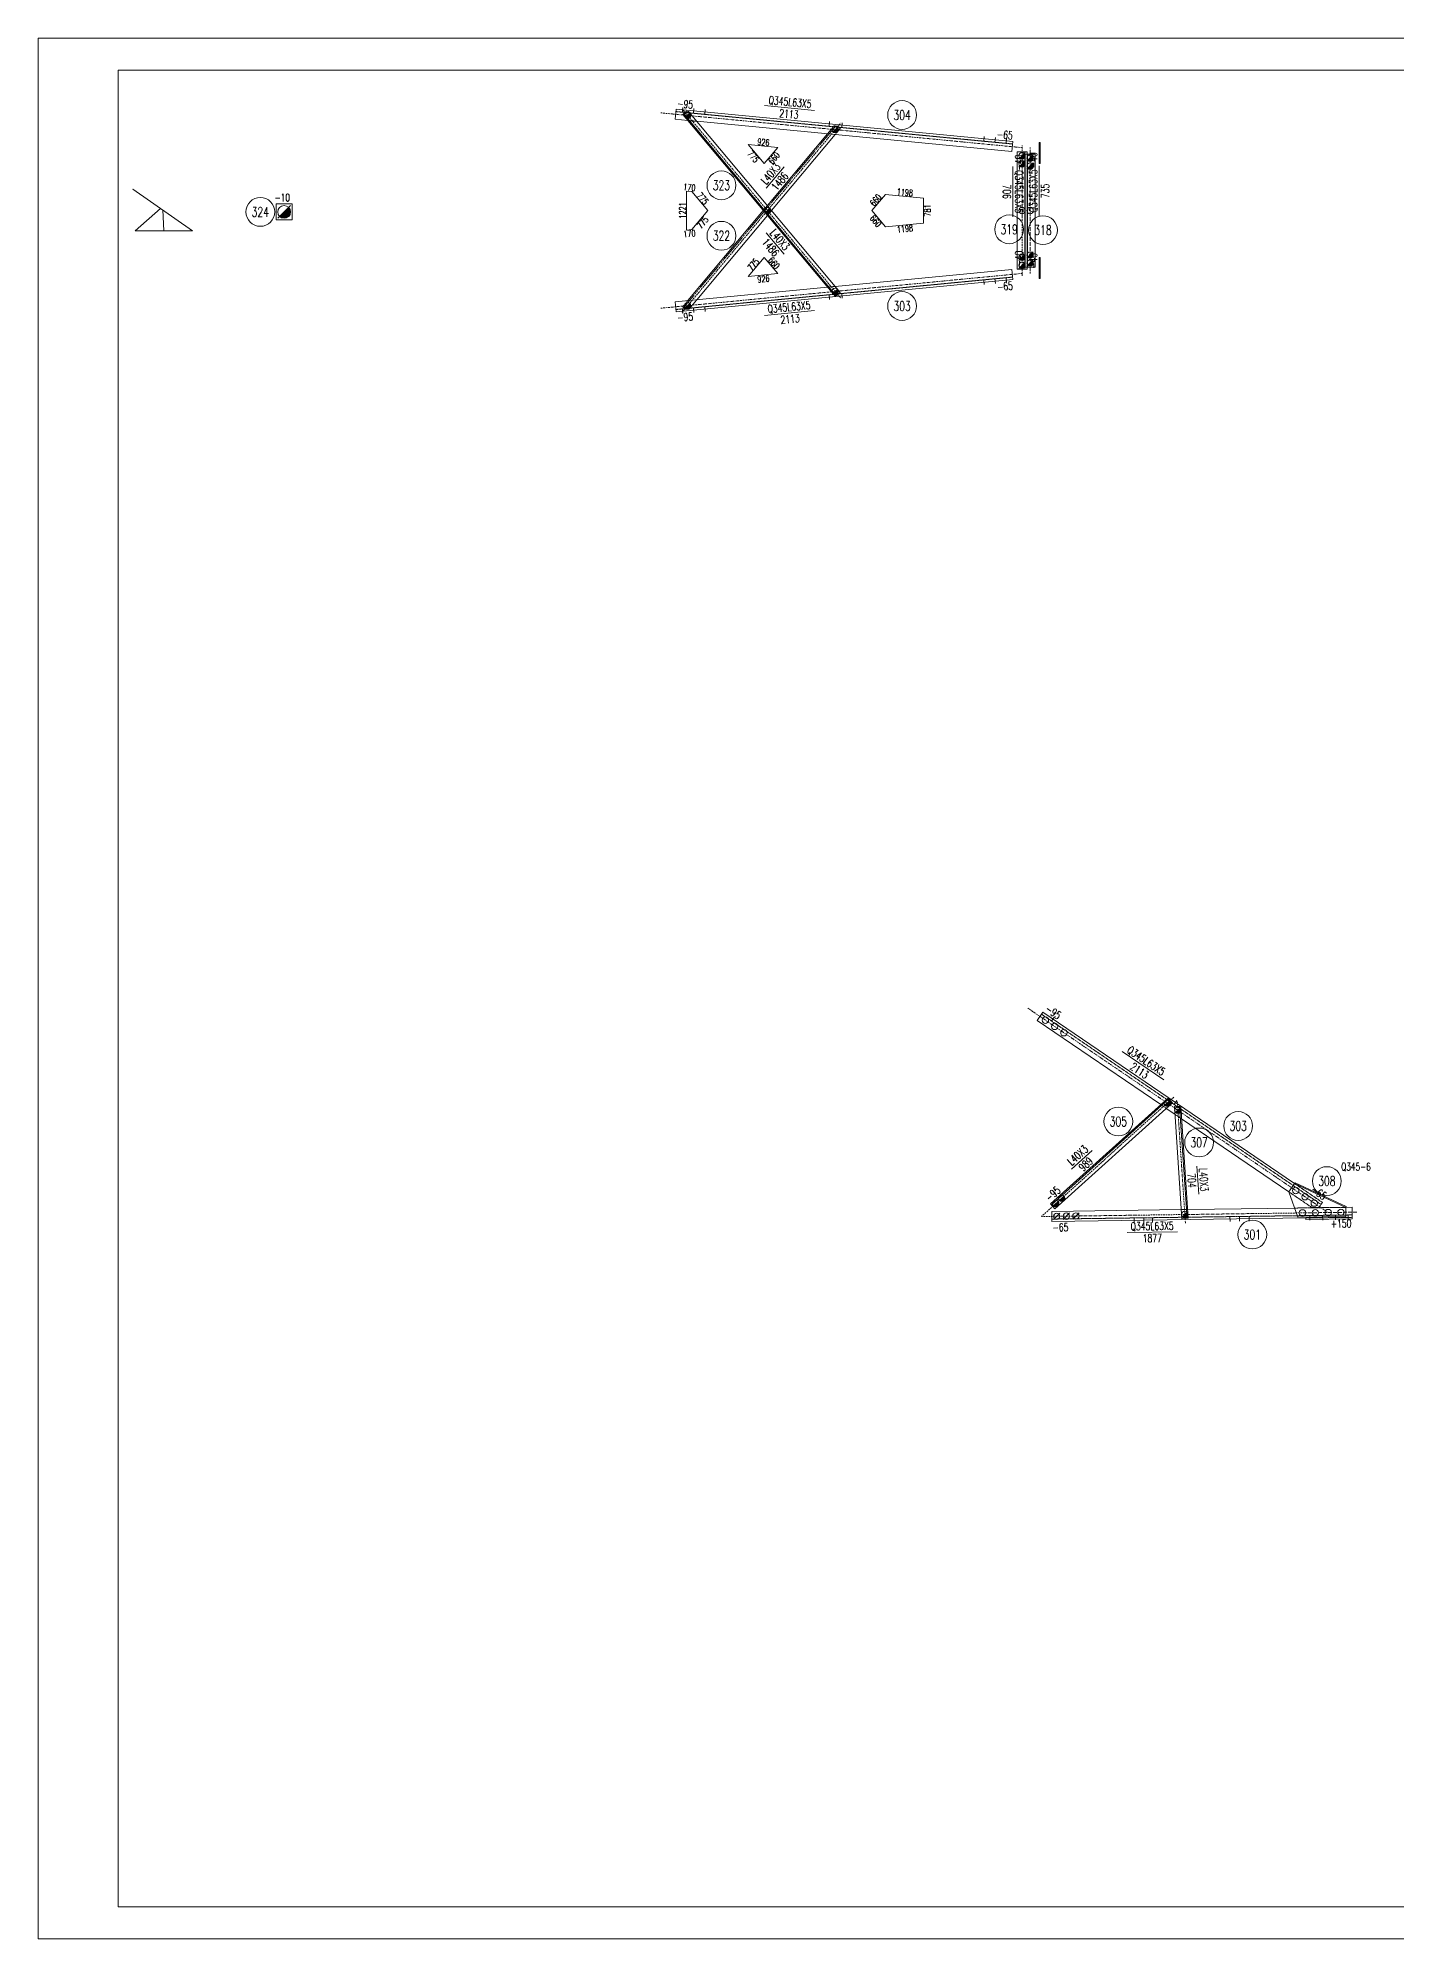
# Model space of a CAD drawing. Extents: x -62666 to 126696, y -48828 to 60042.
# Drawn here: x -62666 to -54175, y 11922 to 23802 of the extents above; entities that cross this region are included whole.
import ezdxf
from ezdxf.enums import TextEntityAlignment as Align

# ---------------------------------------------------------------- set-up
doc = ezdxf.new("R2010")
doc.units = 0
doc.header["$MEASUREMENT"] = 0
doc.linetypes.add('Dash', pattern=[2.75, 2, -0.75])
doc.linetypes.add('DashDot', pattern=[15.6, 9, -3, 0.6, -3])
doc.layers.get('0').update_dxf_attribs({"linetype": 'CONTINUOUS', "lineweight": 25})
doc.styles.get("Standard").update_dxf_attribs({"font": 'simplex.shx', "width": 0.7, "height": 3, "bigfont": 'gbhzfs.shx'})

# ---------------------------------------------------------------- blocks, each defined once
blk = doc.blocks.new('M16X40S')
at = {"color": 3, "linetype": 'Continuous', "lineweight": 13}
blk.add_line((-0.707, -0.707), (0.707, 0.707), dxfattribs=at)
blk.add_circle((0, 0), 1, dxfattribs=at)
for radius in [0.9, 0.8, 0.7, 0.6, 0.5, 0.4, 0.3, 0.2, 0.1]:
    blk.add_arc((0, 0), radius, 225, 45, dxfattribs=at)
blk = doc.blocks.new('M20X55S')
at = {"color": 3, "linetype": 'Continuous', "lineweight": 13}
blk.add_line((-1, -1), (1, 1), dxfattribs=at)
blk.add_circle((0, 0), 1, dxfattribs=at)
blk = doc.blocks.new('M20X45S')
at = {"color": 3, "linetype": 'Continuous', "lineweight": 13}
blk.add_circle((0, 0), 1, dxfattribs=at)
blk = doc.blocks.new('M16X50S')
at = {"color": 3, "linetype": 'Continuous', "lineweight": 13}
blk.add_line((-1, -1), (1, 1), dxfattribs=at)
blk.add_circle((0, 0), 1, dxfattribs=at)
for radius in [0.9, 0.8, 0.7, 0.6, 0.5, 0.4, 0.3, 0.2, 0.1]:
    blk.add_arc((0, 0), radius, 225, 45, dxfattribs=at)
blk = doc.blocks.new('DefaultBolt')
at = {"color": 3, "linetype": 'Continuous', "lineweight": 13}
for p, q in [((-0.1, -0.1), (0.1, 0.1)), ((0.1, -0.1), (-0.1, 0.1))]:
    blk.add_line(p, q, dxfattribs=at)
blk.add_circle((0, 0), 1, dxfattribs=at)

msp = doc.modelspace()

# ---------------------------------------------------------------- linework, layer by layer
at = {"color": 7, "linetype": 'Continuous', "lineweight": 18}
for p, q in [((-62666.47025, 23801.84325), (-45846.47025, 23801.84325)), ((-62666.47025, 11921.84325), (-62666.47025, 23801.84325)), ((-62166.47025, 23601.84325), (-46046.47025, 23601.84325)), ((-62166.47025, 12121.84325), (-62166.47025, 23601.84325)), ((-62166.47025, 12121.84325), (-46046.47025, 12121.84325)), ((-62666.47025, 11921.84325), (-45846.47025, 11921.84325))]:
    msp.add_line(p, q, dxfattribs=at)
at = {"color": 2, "linetype": 'DashDot', "lineweight": 0}
for p, q in [((-56514.53077, 23116.4116), (-58776.18849, 23334.26873)), ((-58642.30118, 23360.12118), (-57649.8459, 22175.997)), ((-58642.30118, 22087.20376), (-57649.8459, 23271.32794)), ((-56517.89733, 22316.64002), (-56517.89733, 23130.68491)), ((-56467.32859, 22330.68491), (-56467.32859, 23116.64002)), ((-56514.53077, 22330.91334), (-58776.18849, 22113.0562)), ((-54605.19939, 16461.68503), (-56483.55926, 17740.0909)), ((-55569.68021, 17182.74444), (-56396.21033, 16436.98009)), ((-55548.05885, 17155.76475), (-55497.01337, 16394.46656)), ((-54425.21649, 16464.16555), (-56396.18638, 16437.00165))]:
    msp.add_line(p, q, dxfattribs=at)
at = {"color": 1, "linetype": 'Dash', "lineweight": 0}
for p, q in [((-56577.60129, 23139.56564), (-58679.99618, 23342.08157)), ((-58606.96446, 23286.82452), (-58550.18927, 23281.35558)), ((-58632.22748, 22117.90425), (-57682.05417, 23251.58072)), ((-57733.47413, 23202.68442), (-57691.51056, 23252.75226)), ((-57691.51056, 23252.75226), (-57671.41572, 23250.26274)), ((-57653.78833, 23235.48861), (-57685.18152, 23198.03257)), ((-57671.41572, 23250.26274), (-57653.78833, 23235.48861)), ((-58134.95894, 22723.66247), (-58108.8632, 22754.79798)), ((-58082.76746, 22723.66247), (-58108.8632, 22692.52696)), ((-56577.60129, 22307.7593), (-58679.99618, 22105.24336)), ((-57733.47413, 22244.64051), (-57685.18152, 22249.29236)), ((-58638.35874, 22123.04308), (-58606.96446, 22160.50042)), ((-58618.43212, 22106.34189), (-58638.35874, 22123.04308)), ((-58598.70945, 22108.07866), (-58618.43212, 22106.34189)), ((-58550.18927, 22165.96936), (-58598.70945, 22108.07866)), ((-54649.36969, 16512.31095), (-56395.45804, 17700.69325)), ((-55651.22347, 17136.10713), (-55617.18701, 17112.94202)), ((-55562.74818, 17075.89113), (-55520.74141, 17047.30145)), ((-54640.92998, 16524.71141), (-54814.53635, 16642.86736)), ((-54849.98313, 16590.78545), (-54706.13786, 16492.88481)), ((-54662.31058, 16493.29692), (-54640.92998, 16524.71141)), ((-54454.97936, 16446.75374), (-56330.95828, 16420.89901)), ((-55522.79613, 16480.04165), (-55482.74333, 16480.59366)), ((-54814.87734, 16489.79819), (-54495.63704, 16494.19796)), ((-54454.77265, 16431.75517), (-54744.5682, 16427.76121)), ((-54706.13786, 16492.88481), (-54662.31058, 16493.29692))]:
    msp.add_line(p, q, dxfattribs=at)
at = {"color": 7, "linetype": 'Continuous', "lineweight": 0}
for p, q in [((-58632.22748, 23329.42068), (-57678.3134, 22191.28101)), ((-56500.89733, 22356.64002), (-56500.89733, 23090.68491)), ((-56484.32859, 22370.68491), (-56484.32859, 23076.64002)), ((-61701.16095, 22596.62651), (-62073.16839, 22857.61072)), ((-61900.26263, 22736.30784), (-62059.39182, 22596.77168)), ((-61887.16467, 22727.11861), (-61880.27664, 22596.69886)), ((-61701.16095, 22596.62651), (-62059.39233, 22596.77122)), ((-55599.99268, 17171.55669), (-56333.71647, 16509.52995)), ((-55534.07872, 17126.63476), (-55487.04726, 16425.20215))]:
    msp.add_line(p, q, dxfattribs=at)
at = {"color": 7, "linetype": 'Continuous', "lineweight": 13}
for p, q in [((-57813.79412, 23349.06011), (-58127.3428, 23379.26309)), ((-58116.10259, 22862.91862), (-58003.69075, 22997.04012)), ((-56574.32859, 22683.82165), (-56574.32859, 22998.82165)), ((-56410.89733, 22688.50328), (-56410.89733, 23003.50328)), ((-58116.10259, 22584.40632), (-58003.69075, 22450.28482)), ((-57813.79412, 22098.26483), (-58127.3428, 22068.06184)), ((-55632.58555, 17290.35158), (-55892.9951, 17467.58551)), ((-56079.7802, 16850.44436), (-56209.70906, 16733.21172)), ((-55425.76414, 16751.86972), (-55414.05658, 16577.26178)), ((-55546.90667, 16341.69626), (-55861.87676, 16337.35534))]:
    msp.add_line(p, q, dxfattribs=at)
at = {"color": 1, "linetype": 'Continuous', "lineweight": 0}
for p, q in [((-58228.33042, 23135.80885), (-58128.70871, 23016.9476)), ((-58043.97114, 23118.0502), (-58228.33042, 23135.80885)), ((-58128.70871, 23016.9476), (-58043.97114, 23118.0502)), ((-58581.42373, 22842.52372), (-58615.26708, 22845.78372)), ((-58615.26708, 22845.78372), (-58615.26708, 22601.54122)), ((-58481.80202, 22723.66247), (-58581.42373, 22842.52372)), ((-57371.34543, 22824.76507), (-57456.08301, 22723.66247)), ((-57132.83296, 22801.79004), (-57371.34543, 22824.76507)), ((-58581.42373, 22604.80122), (-58481.80202, 22723.66247)), ((-57456.08301, 22723.66247), (-57371.34543, 22622.55987)), ((-57132.83296, 22645.53489), (-57132.83296, 22801.79004)), ((-58615.26708, 22601.54122), (-58581.42373, 22604.80122)), ((-57371.34543, 22622.55987), (-57132.83296, 22645.53489)), ((-58128.70871, 22430.37734), (-58228.33042, 22311.51609)), ((-58043.97114, 22329.27474), (-58128.70871, 22430.37734)), ((-58228.33042, 22311.51609), (-58043.97114, 22329.27474))]:
    msp.add_line(p, q, dxfattribs=at)
at = {"color": 7, "linetype": 'Continuous', "lineweight": 0}
for points in [[(-58678.55795, 23357.01246), (-58684.59854, 23294.30272)], [(-58684.59854, 23294.30272), (-58606.96446, 23286.82452)], [(-56576.16305, 23154.49653), (-58678.55795, 23357.01246)], [(-58614.60008, 23344.19481), (-58638.35874, 23324.28186)], [(-58638.35874, 23324.28186), (-57684.44467, 22186.14219)], [(-58601.27887, 23342.31191), (-58614.60008, 23344.19481)], [(-57653.78833, 22211.83632), (-58601.27887, 23342.31191)], [(-58550.18927, 23281.35558), (-56582.20365, 23091.78679)], [(-58108.8632, 22754.79798), (-57733.47413, 23202.68442)], [(-57685.18152, 23198.03257), (-58082.76746, 22723.66247)], [(-56582.20365, 23091.78679), (-56576.16305, 23154.49653)], [(-56485.89733, 23090.68491), (-56548.89733, 23090.68491)], [(-56548.89733, 23090.68491), (-56548.89733, 22356.64002)], [(-56499.32859, 22370.68491), (-56499.32859, 23076.64002)], [(-56499.32859, 23076.64002), (-56436.32859, 23076.64002)], [(-56485.89733, 22356.64002), (-56485.89733, 23090.68491)], [(-56436.32859, 23076.64002), (-56436.32859, 22370.68491)], [(-56410.5272, 23148.69438), (-56410.5272, 23016.95829)], [(-56404.77965, 23148.69438), (-56410.5272, 23148.69438)], [(-56404.77965, 23016.95829), (-56404.77965, 23148.69438)], [(-56410.5272, 23016.95829), (-56404.77965, 23016.95829)], [(-61078.5052, 22765.11861), (-61178.5052, 22765.11861)], [(-61178.5052, 22765.11861), (-61178.5052, 22665.11861)], [(-61078.5052, 22665.11861), (-61078.5052, 22765.11861)], [(-58606.96446, 22160.50042), (-58134.95894, 22723.66247)], [(-58108.8632, 22692.52696), (-58550.18927, 22165.96936)], [(-61178.5052, 22665.11861), (-61078.5052, 22665.11861)], [(-57685.18152, 22249.29236), (-56582.20365, 22355.53815)], [(-56582.20365, 22355.53815), (-56576.16305, 22292.82841)], [(-56548.89733, 22356.64002), (-56485.89733, 22356.64002)], [(-56436.32859, 22370.68491), (-56499.32859, 22370.68491)], [(-56410.5272, 22298.63056), (-56410.5272, 22430.36664)], [(-56410.5272, 22430.36664), (-56404.77965, 22430.36664)], [(-56404.77965, 22430.36664), (-56404.77965, 22298.63056)], [(-58684.59854, 22153.02221), (-57733.47413, 22244.64051)], [(-56576.16305, 22292.82841), (-58678.55795, 22090.31247)], [(-56404.77965, 22298.63056), (-56410.5272, 22298.63056)], [(-58678.55795, 22090.31247), (-58684.59854, 22153.02221)], [(-57684.44467, 22186.14219), (-57653.78833, 22211.83632)], [(-56387.01833, 17713.09371), (-56422.46512, 17661.0118)], [(-54814.53635, 16642.86736), (-56387.01833, 17713.09371)], [(-56422.46512, 17661.0118), (-55651.22347, 17136.10713)], [(-55605.35198, 17177.49621), (-56339.07577, 16515.46947)], [(-56312.27927, 16485.77187), (-55578.55547, 17147.79861)], [(-55617.18701, 17112.94202), (-55562.74818, 17075.89113)], [(-55578.55547, 17147.79861), (-55605.35198, 17177.49621)], [(-55566.00703, 17124.49395), (-55526.09664, 17127.16996)], [(-55518.97557, 16423.06134), (-55566.00703, 17124.49395)], [(-55526.09664, 17127.16996), (-55479.06518, 16425.73735)], [(-55520.74141, 17047.30145), (-54849.98313, 16590.78545)], [(-54814.53635, 16642.86736), (-54849.98313, 16590.78545)], [(-54812.00114, 16648.30544), (-54814.53635, 16642.86736)], [(-54495.63704, 16494.19796), (-54814.53635, 16642.86736)], [(-54814.53635, 16642.86736), (-54495.63704, 16494.19796)], [(-54493.10183, 16499.63604), (-54812.00114, 16648.30544)], [(-56339.07577, 16515.46947), (-56312.27927, 16485.77187)], [(-54849.98313, 16590.78545), (-54794.80927, 16432.06926)], [(-56331.61975, 16468.89445), (-55522.79613, 16480.04165)], [(-56330.75157, 16405.90043), (-56331.61975, 16468.89445)], [(-54744.5682, 16427.76121), (-56330.75157, 16405.90043)], [(-55479.06518, 16425.73735), (-55518.97557, 16423.06134)], [(-55482.74333, 16480.59366), (-54814.87734, 16489.79819)], [(-54794.80927, 16432.06926), (-54494.83776, 16436.20347)], [(-54744.5682, 16427.76121), (-54454.59574, 16431.75761)], [(-54744.43085, 16417.7949), (-54744.5682, 16427.76121)], [(-54454.45838, 16421.7913), (-54744.43085, 16417.7949)], [(-54495.63704, 16494.19796), (-54493.10183, 16499.63604)], [(-54495.63704, 16494.19796), (-54455.64084, 16494.74918)], [(-54494.83776, 16436.20347), (-54495.63704, 16494.19796)], [(-54455.64084, 16494.74918), (-54454.77265, 16431.75517)], [(-54454.59574, 16431.75761), (-54454.45838, 16421.7913)]]:
    msp.add_lwpolyline(points, dxfattribs=at)
at = {"color": 3, "linetype": 'Continuous', "lineweight": 20}
for points in [[(-58637.304, 23368.10805), (-58640.18048, 23338.24627)], [(-58567.62652, 23361.39628), (-58570.50299, 23331.5345)], [(-58497.94903, 23354.6845), (-58500.82551, 23324.82272)], [(-57720.48411, 23279.79418), (-57723.36059, 23249.9324)], [(-57640.85315, 23272.12362), (-57643.72963, 23242.26184)], [(-56753.89549, 23186.68627), (-56756.77197, 23156.82449)], [(-56684.21801, 23179.97449), (-56687.09448, 23150.11271)], [(-56614.54052, 23173.26272), (-56617.41699, 23143.40094)], [(-56753.89549, 22260.63867), (-56756.77197, 22290.50045)], [(-56684.21801, 22267.35045), (-56687.09448, 22297.21222)], [(-56614.54052, 22274.06222), (-56617.41699, 22303.924)], [(-58637.304, 22079.21688), (-58640.18048, 22109.07866)], [(-58567.62652, 22085.92866), (-58570.50299, 22115.79044)], [(-58497.94903, 22092.64043), (-58500.82551, 22122.50221)], [(-57720.48411, 22167.53076), (-57723.36059, 22197.39254)], [(-57640.85315, 22175.20131), (-57643.72963, 22205.06309)], [(-56316.57634, 17683.29561), (-56333.45577, 17658.4947)], [(-55551.00278, 17162.24862), (-55567.8822, 17137.44771)], [(-55816.81182, 16397.98212), (-55817.22524, 16427.97927)], [(-55756.81752, 16398.80896), (-55757.23094, 16428.80612)], [(-55701.82274, 16399.5669), (-55702.23616, 16429.56405)], [(-55218.0945, 16406.23364), (-55218.50792, 16436.23079)], [(-55158.1002, 16407.06048), (-55158.51362, 16437.05764)], [(-55098.1059, 16407.88733), (-55098.51932, 16437.88448)], [(-54719.36386, 16413.10715), (-54719.77729, 16443.1043)], [(-54639.37146, 16414.2096), (-54639.78488, 16444.20675)], [(-54559.37906, 16415.31206), (-54559.79248, 16445.30921)], [(-54479.38665, 16416.41451), (-54479.80008, 16446.41166)]]:
    msp.add_lwpolyline(points, dxfattribs=at)
at = {"color": 7, "linetype": 'Continuous', "lineweight": 13}
for centre in [(-57267.46898, 23320.54571), (-58396.26183, 22881.30898), (-61277.5052, 22715.11861), (-56598.32859, 22606.00328), (-56386.89733, 22601.32165), (-58396.26183, 22566.01596), (-57267.46898, 22126.77922), (-55916.24793, 17030.32218), (-55411.64128, 16899.98223), (-55167.25734, 17002.68184), (-54613.25576, 16658.26099), (-55078.73467, 16324.14632)]:
    msp.add_circle(centre, 90, dxfattribs=at)
at = {"color": 3, "linetype": 'Continuous', "lineweight": 13}
for centre in [(-62073.16839, 22857.61072), (-61900.26263, 22736.30784), (-61887.16467, 22727.11861), (-62059.39233, 22596.77122), (-62059.39182, 22596.77168), (-61880.27664, 22596.69886), (-61701.16095, 22596.62651), (-61701.16095, 22596.62651)]:
    msp.add_circle(centre, 0.2, dxfattribs=at)

# ---------------------------------------------------------------- block references
for name, p, xscale, yscale, zscale in [('M16X40S', (-58606.97174, 23317.96871), 20.00000000000728, 20.00000000000728, 20.00000000000454), ('M16X40S', (-57685.17533, 23229.17547), 20.00000000000728, 20.00000000000728, 20.00000000000454), ('M16X50S', (-56517.89733, 23065.68491), 20.00000000000728, 20.00000000000728, 20.00000000000454), ('M16X50S', (-56467.32859, 23051.64002), 20.00000000000728, 20.00000000000728, 20.00000000000454), ('M16X50S', (-56517.89733, 23015.68491), 20.00000000000728, 20.00000000000728, 20.00000000000454), ('M16X50S', (-56467.32859, 23001.64002), 20.00000000000728, 20.00000000000728, 20.00000000000454), ('M16X50S', (-61128.5052, 22715.11861), 40, 40, 39.99999999999772), ('M16X40S', (-58108.8632, 22723.66247), 20.00000000000728, 20.00000000000728, 20.00000000000454), ('DefaultBolt', (-56517.89733, 22723.66247), 20.00000000000728, 20.00000000000728, 20.00000000000454), ('DefaultBolt', (-56467.32859, 22723.66247), 20.00000000000728, 20.00000000000728, 20.00000000000454), ('M16X50S', (-56467.32859, 22445.68491), 20.00000000000728, 20.00000000000728, 20.00000000000454), ('M16X50S', (-56517.89733, 22431.64002), 20.00000000000728, 20.00000000000728, 20.00000000000454), ('M16X50S', (-56517.89733, 22381.64002), 20.00000000000728, 20.00000000000728, 20.00000000000454), ('M16X50S', (-56467.32859, 22395.68491), 20.00000000000728, 20.00000000000728, 20.00000000000454), ('M16X40S', (-57685.17533, 22218.14947), 20.00000000000728, 20.00000000000728, 20.00000000000454), ('M16X40S', (-58606.97174, 22129.35623), 20.00000000000728, 20.00000000000728, 20.00000000000454), ('M20X45S', (-56371.95517, 17664.13351), 20.00000000000728, 20.00000000000728, 20.00000000000454), ('M20X45S', (-56314.08638, 17624.74819), 20.00000000000728, 20.00000000000728, 20.00000000000454), ('M20X45S', (-56256.21759, 17585.36287), 20.00000000000728, 20.00000000000728, 20.00000000000454), ('M16X40S', (-55610.51471, 17145.8995), 20.00000000000728, 20.00000000000728, 20.00000000000454), ('M16X40S', (-55544.37933, 17100.88796), 20.00000000000728, 20.00000000000728, 20.00000000000454), ('M16X40S', (-56307.0927, 16517.38944), 20.00000000000728, 20.00000000000728, 20.00000000000454), ('M16X40S', (-56269.97139, 16550.88338), 20.00000000000728, 20.00000000000728, 20.00000000000454), ('M20X45S', (-54807.74015, 16599.53364), 20.00000000000728, 20.00000000000728, 20.00000000000454), ('M20X45S', (-54749.87137, 16560.14832), 20.00000000000728, 20.00000000000728, 20.00000000000454), ('M20X45S', (-54692.00258, 16520.763), 20.00000000000728, 20.00000000000728, 20.00000000000454), ('M20X55S', (-56301.1954, 16438.31081), 20.00000000000728, 20.00000000000728, 20.00000000000454), ('M20X55S', (-56241.2011, 16439.13766), 20.00000000000728, 20.00000000000728, 20.00000000000454), ('M20X55S', (-56181.2068, 16439.9645), 20.00000000000728, 20.00000000000728, 20.00000000000454), ('M16X40S', (-55500.69289, 16449.34334), 20.00000000000728, 20.00000000000728, 20.00000000000454), ('M20X45S', (-54765.1842, 16459.48012), 20.00000000000728, 20.00000000000728, 20.00000000000454), ('M20X45S', (-54685.1918, 16460.58257), 20.00000000000728, 20.00000000000728, 20.00000000000454), ('M20X45S', (-54605.19939, 16461.68503), 20.00000000000728, 20.00000000000728, 20.00000000000454), ('M20X45S', (-54525.20699, 16462.78748), 20.00000000000728, 20.00000000000728, 20.00000000000454)]:
    msp.add_blockref(name, p, dxfattribs=dict(at, xscale=xscale, yscale=yscale, zscale=zscale))

# ---------------------------------------------------------------- texts
at = {"color": 7, "linetype": 'Continuous', "lineweight": 13, "width": 0.7}
for s, rotation, p in [('-95', 354.497884866, (-58622.70424, 23389.30586)), ('Q345L63X5', 354.497884866, (-57966.97287, 23401.48882)), ('2113', 354.497884866, (-57974.16405, 23326.83438)), ('-65', 354.497884866, (-56624.82557, 23196.85758)), ('-40', 90, (-56536.82859, 23024.14002)), ('-40', 90, (-56448.39733, 23038.18491)), ('L40X3', 50.032467009, (-58088.63699, 22954.06762)), ('1486', 50.032467009, (-58031.15635, 22905.89111)), ('Q345L63X5', 270, (-56536.82859, 22841.32165)), ('Q345L63X5', 90, (-56448.39733, 22846.00328)), ('706', 270, (-56611.82859, 22841.32165)), ('735', 90, (-56373.39733, 22846.00328)), ('L40X3', 309.967532991, (-58031.15635, 22541.43382)), ('1486', 309.967532991, (-58088.63699, 22493.25732)), ('-40', 90, (-56536.82859, 22423.18491)), ('-40', 90, (-56448.39733, 22409.14002)), ('-65', 5.502115134, (-56624.82557, 22250.46735)), ('Q345L63X5', 5.502115134, (-57974.16405, 22120.49056)), ('-95', 5.502115134, (-58622.70424, 22058.01908)), ('2113', 5.502115134, (-57966.97287, 22045.83611)), ('-95', 325.76091874, (-56322.51746, 17714.55585)), ('Q345L63X5', 325.76091874, (-55741.69105, 17409.96968)), ('2113', 325.76091874, (-55783.8896, 17347.96741)), ('L40X3', 42.059409424, (-56169.86635, 16819.66954)), ('989', 42.059409424, (-56119.6229, 16763.98654)), ('704', 273.835973097, (-55457.32635, 16662.05699)), ('L40X3', 273.835973097, (-55382.49438, 16667.07451)), ('-95', 42.059409424, (-56325.21884, 16578.48076)), ('-65', 325.76091874, (-54663.23229, 16585.25154)), ('-65', 0.789600258, (-56277.73978, 16369.12748)), ('Q345L63X5', 0.789600258, (-55704.90849, 16377.02224)), ('+150', 0.789600258, (-54524.24923, 16393.29408)), ('1877', 0.789600258, (-55703.87494, 16302.02936))]:
    msp.add_text(s, height=50, rotation=rotation, dxfattribs=at).set_placement(p, align=Align.MIDDLE_CENTER)
for s, p in [('304', (-57267.46898, 23320.54571)), ('323', (-58396.26183, 22881.30898)), ('324', (-61277.5052, 22715.11861)), ('322', (-58396.26183, 22566.01596)), ('319', (-56598.32859, 22606.00328)), ('318', (-56386.89733, 22601.32165)), ('303', (-57267.46898, 22126.77922)), ('305', (-55916.24793, 17030.32218)), ('303', (-55167.25734, 17002.68184)), ('307', (-55411.64128, 16899.98223)), ('308', (-54613.25576, 16658.26099)), ('301', (-55078.73467, 16324.14632))]:
    msp.add_text(s, height=60, dxfattribs=at).set_placement(p, align=Align.MIDDLE_CENTER)
at = {"color": 7, "linetype": 'Continuous', "lineweight": 20, "width": 0.7}
for s, rotation, p in [('926', 354.497884866, (-58133.8496, 23150.81895)), ('775', 309.967532991, (-58196.91337, 23060.96174)), ('660', 50.032467009, (-58067.94612, 23052.08242)), ('170', 354.497884866, (-58596.04423, 22868.04314)), ('775', 309.967532991, (-58513.21907, 22798.50957)), ('660', 50.032467009, (-57432.10803, 22789.63025)), ('1198', 354.497884866, (-57249.78802, 22837.16698)), ('1221', 90, (-58639.26708, 22723.66247)), ('781', 90, (-57108.83296, 22723.66247)), ('170', 5.502115134, (-58596.04423, 22579.28179)), ('775', 50.032467009, (-58513.21907, 22648.81536)), ('660', 309.967532991, (-57432.10803, 22657.69469)), ('1198', 5.502115134, (-57249.78802, 22610.15796)), ('775', 50.032467009, (-58196.91337, 22386.3632)), ('660', 309.967532991, (-58067.94612, 22395.24252)), ('926', 5.502115134, (-58133.8496, 22296.50599))]:
    msp.add_text(s, height=40, rotation=rotation, dxfattribs=at).set_placement(p, align=Align.MIDDLE_CENTER)
at = {"color": 7, "linetype": 'Continuous', "lineweight": 13, "width": 0.7}
for s, p in [('-10', (-61187.5052, 22805.11861)), ('Q345-6', (-54523.25576, 16748.26099))]:
    msp.add_text(s, height=48, dxfattribs=at).set_placement(p, align=Align.MIDDLE_LEFT)

doc.saveas('drawing.dxf')
